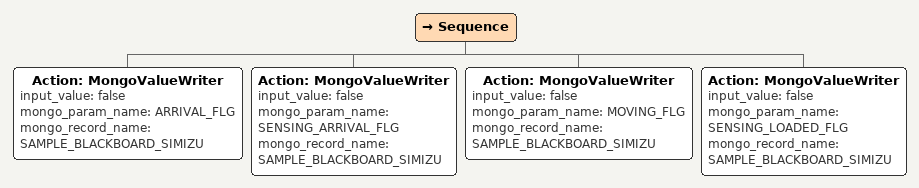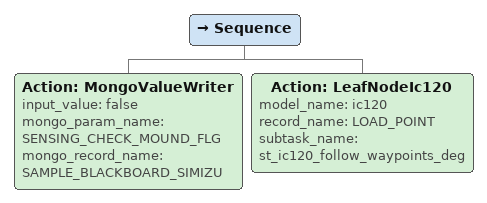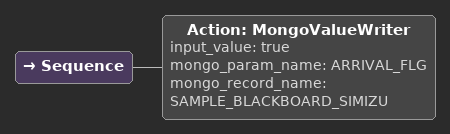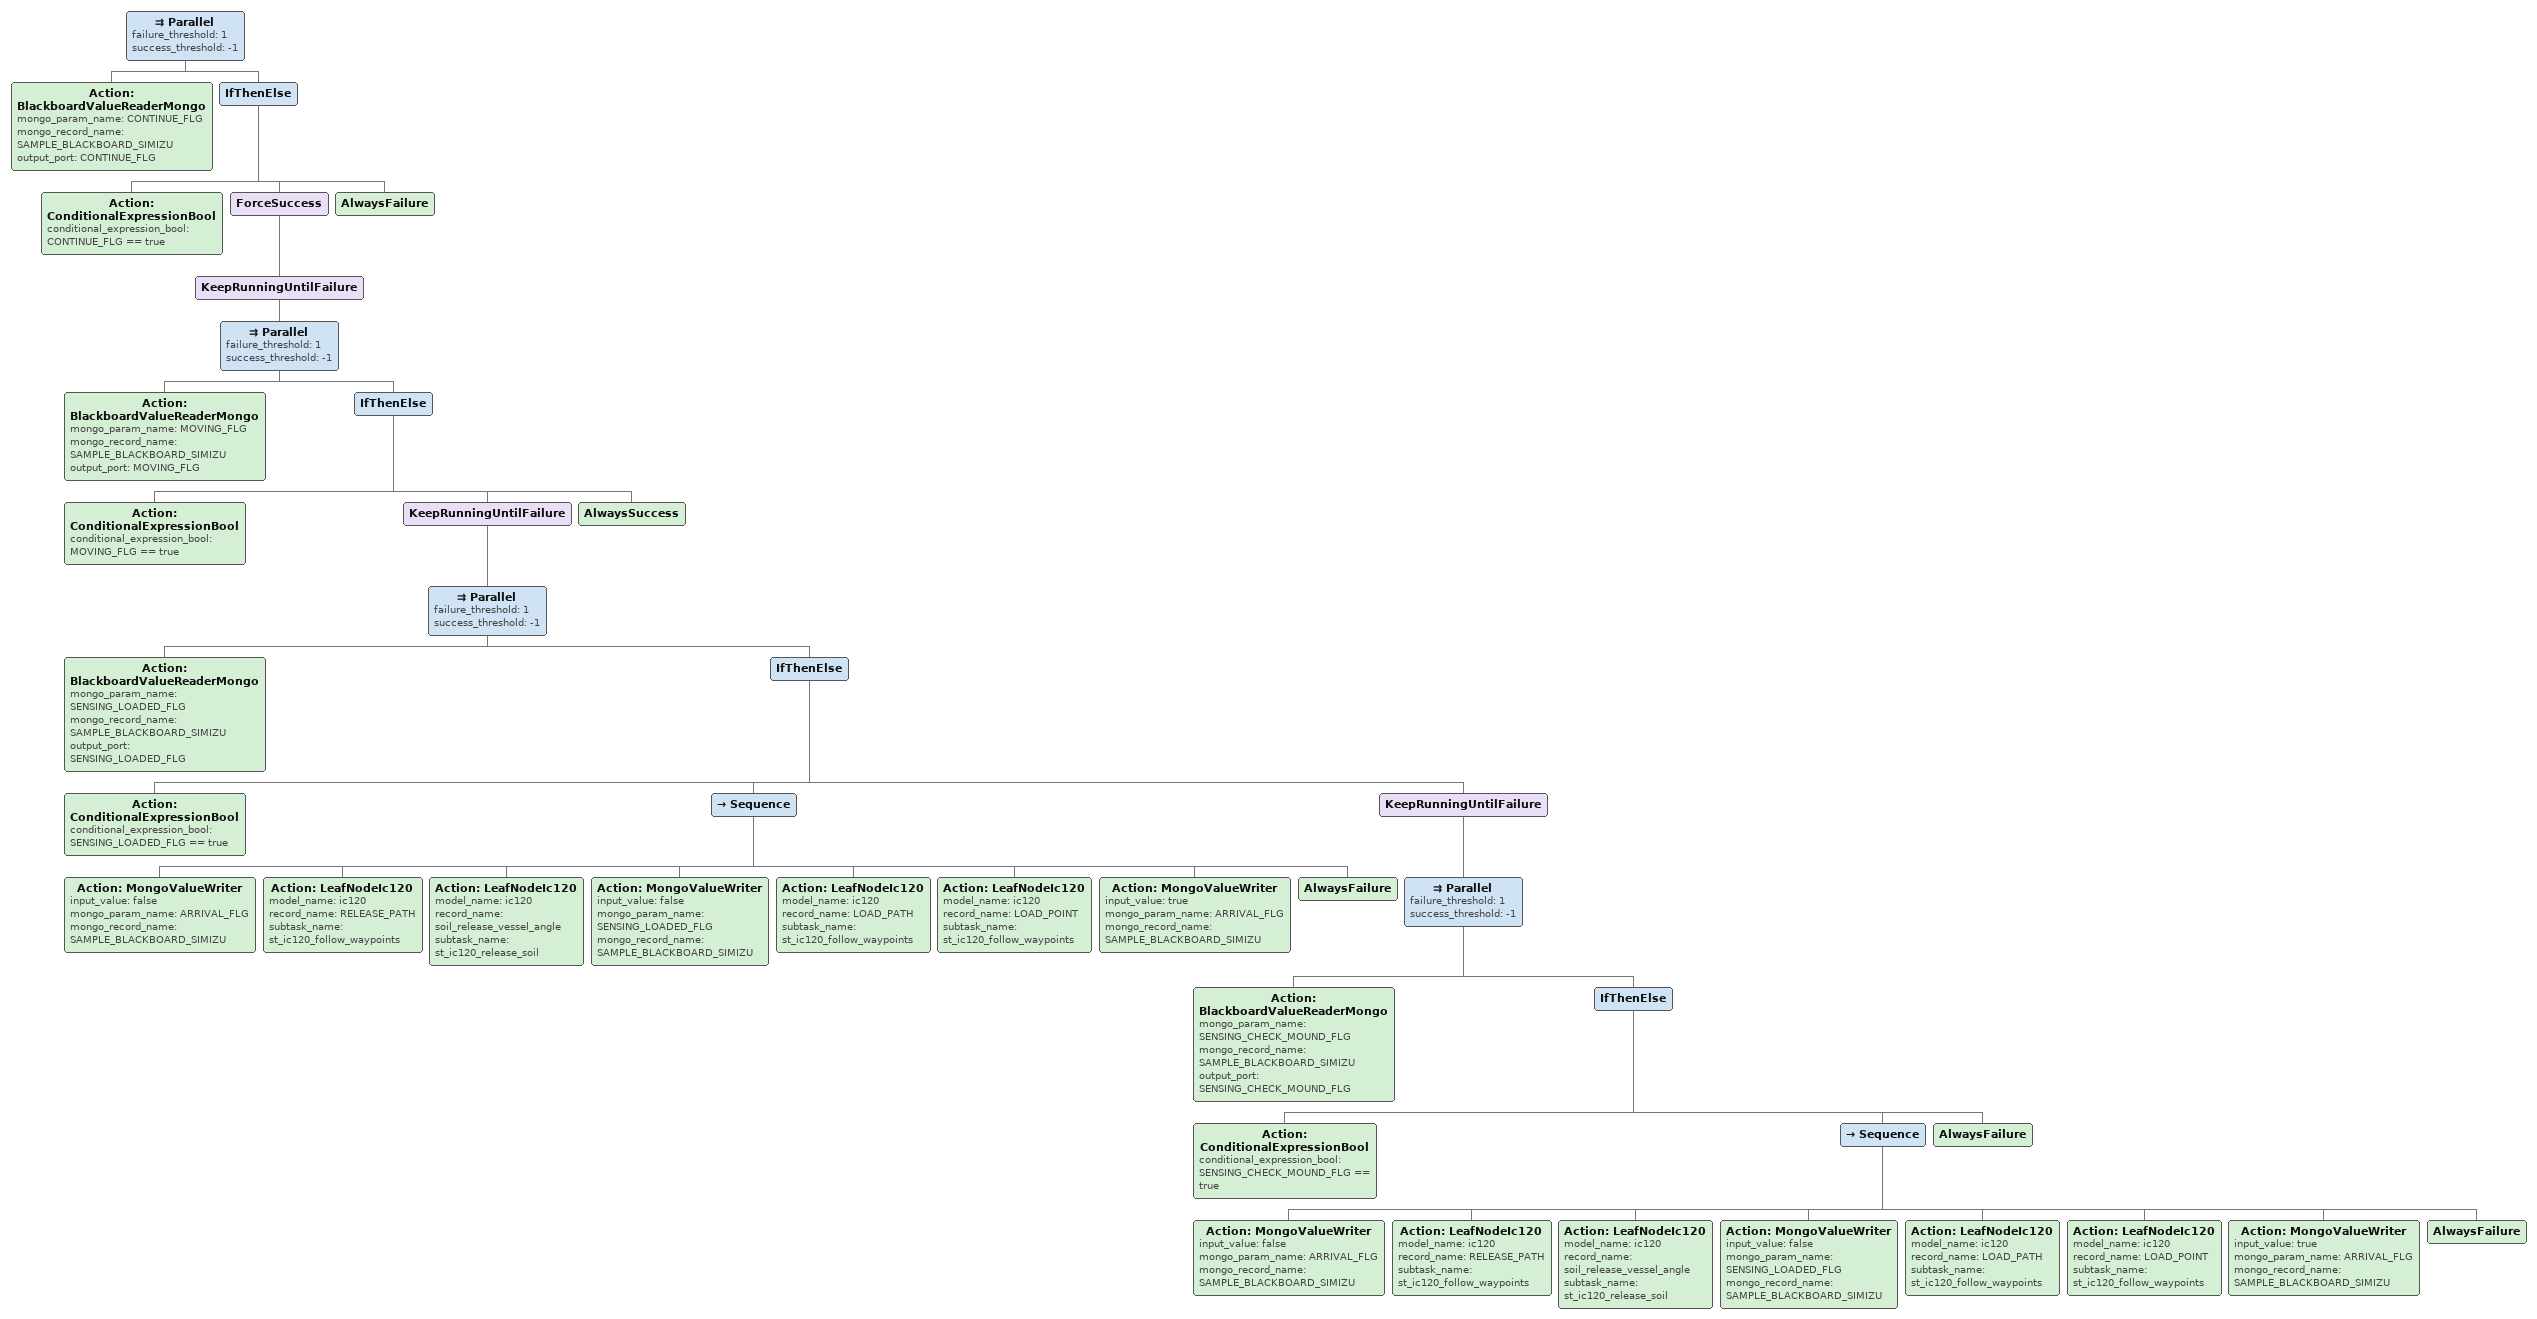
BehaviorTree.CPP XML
<Sequence>
    <Action ID="MongoValueWriter" input_value="false" mongo_param_name="ARRIVAL_FLG" mongo_record_name="SAMPLE_BLACKBOARD_SIMIZU"/>
    <Action ID="MongoValueWriter" input_value="false" mongo_param_name="SENSING_ARRIVAL_FLG" mongo_record_name="SAMPLE_BLACKBOARD_SIMIZU"/>
    <Action ID="MongoValueWriter" input_value="false" mongo_param_name="MOVING_FLG" mongo_record_name="SAMPLE_BLACKBOARD_SIMIZU"/>
    <Action ID="MongoValueWriter" input_value="false" mongo_param_name="SENSING_LOADED_FLG" mongo_record_name="SAMPLE_BLACKBOARD_SIMIZU"/>
</Sequence>

<Sequence>
    <Action ID="MongoValueWriter" input_value="false" mongo_param_name="SENSING_CHECK_MOUND_FLG" mongo_record_name="SAMPLE_BLACKBOARD_SIMIZU"/>
    <Action model_name="ic120" ID="LeafNodeIc120" record_name="LOAD_POINT" subtask_name="st_ic120_follow_waypoints_deg"/>
</Sequence>

<Sequence>
    <Action ID="MongoValueWriter" input_value="true" mongo_param_name="ARRIVAL_FLG" mongo_record_name="SAMPLE_BLACKBOARD_SIMIZU"/>
</Sequence>

<Parallel failure_threshold="1" success_threshold="-1">
    <Action ID="BlackboardValueReaderMongo" mongo_param_name="CONTINUE_FLG" mongo_record_name="SAMPLE_BLACKBOARD_SIMIZU" output_port="CONTINUE_FLG"/>
    <IfThenElse>
        <Action ID="ConditionalExpressionBool" conditional_expression_bool="CONTINUE_FLG == true"/>
        <ForceSuccess>
            <KeepRunningUntilFailure>
                <Parallel failure_threshold="1" success_threshold="-1">
                    <Action ID="BlackboardValueReaderMongo" mongo_param_name="MOVING_FLG" mongo_record_name="SAMPLE_BLACKBOARD_SIMIZU" output_port="MOVING_FLG"/>
                    <IfThenElse>
                        <Action ID="ConditionalExpressionBool" conditional_expression_bool="MOVING_FLG == true"/>
                        <KeepRunningUntilFailure>
                            <Parallel failure_threshold="1" success_threshold="-1">
                                <Action ID="BlackboardValueReaderMongo" mongo_param_name="SENSING_LOADED_FLG" mongo_record_name="SAMPLE_BLACKBOARD_SIMIZU" output_port="SENSING_LOADED_FLG"/>
                                <IfThenElse>
                                    <Action ID="ConditionalExpressionBool" conditional_expression_bool="SENSING_LOADED_FLG == true"/>
                                    <Sequence>
                                        <Action ID="MongoValueWriter" input_value="false" mongo_param_name="ARRIVAL_FLG" mongo_record_name="SAMPLE_BLACKBOARD_SIMIZU"/>
                                        <Action model_name="ic120" ID="LeafNodeIc120" record_name="RELEASE_PATH" subtask_name="st_ic120_follow_waypoints"/>
                                        <Action model_name="ic120" ID="LeafNodeIc120" record_name="soil_release_vessel_angle" subtask_name="st_ic120_release_soil"/>
                                        <Action ID="MongoValueWriter" input_value="false" mongo_param_name="SENSING_LOADED_FLG" mongo_record_name="SAMPLE_BLACKBOARD_SIMIZU"/>
                                        <Action model_name="ic120" ID="LeafNodeIc120" record_name="LOAD_PATH" subtask_name="st_ic120_follow_waypoints"/>
                                        <Action model_name="ic120" ID="LeafNodeIc120" record_name="LOAD_POINT" subtask_name="st_ic120_follow_waypoints"/>
                                        <Action ID="MongoValueWriter" input_value="true" mongo_param_name="ARRIVAL_FLG" mongo_record_name="SAMPLE_BLACKBOARD_SIMIZU"/>
                                        <AlwaysFailure/>
                                    </Sequence>
                                    <KeepRunningUntilFailure>
                                        <Parallel failure_threshold="1" success_threshold="-1">
                                            <Action ID="BlackboardValueReaderMongo" mongo_param_name="SENSING_CHECK_MOUND_FLG" mongo_record_name="SAMPLE_BLACKBOARD_SIMIZU" output_port="SENSING_CHECK_MOUND_FLG"/>
                                            <IfThenElse>
                                                <Action ID="ConditionalExpressionBool" conditional_expression_bool="SENSING_CHECK_MOUND_FLG == true"/>
                                                <Sequence>
                                                    <Action ID="MongoValueWriter" input_value="false" mongo_param_name="ARRIVAL_FLG" mongo_record_name="SAMPLE_BLACKBOARD_SIMIZU"/>
                                                    <Action model_name="ic120" ID="LeafNodeIc120" record_name="RELEASE_PATH" subtask_name="st_ic120_follow_waypoints"/>
                                                    <Action model_name="ic120" ID="LeafNodeIc120" record_name="soil_release_vessel_angle" subtask_name="st_ic120_release_soil"/>
                                                    <Action ID="MongoValueWriter" input_value="false" mongo_param_name="SENSING_LOADED_FLG" mongo_record_name="SAMPLE_BLACKBOARD_SIMIZU"/>
                                                    <Action model_name="ic120" ID="LeafNodeIc120" record_name="LOAD_PATH" subtask_name="st_ic120_follow_waypoints"/>
                                                    <Action model_name="ic120" ID="LeafNodeIc120" record_name="LOAD_POINT" subtask_name="st_ic120_follow_waypoints"/>
                                                    <Action ID="MongoValueWriter" input_value="true" mongo_param_name="ARRIVAL_FLG" mongo_record_name="SAMPLE_BLACKBOARD_SIMIZU"/>
                                                    <AlwaysFailure/>
                                                </Sequence>
                                                <AlwaysFailure/>
                                            </IfThenElse>
                                        </Parallel>
                                    </KeepRunningUntilFailure>
                                </IfThenElse>
                            </Parallel>
                        </KeepRunningUntilFailure>
                        <AlwaysSuccess/>
                    </IfThenElse>
                </Parallel>
            </KeepRunningUntilFailure>
        </ForceSuccess>
        <AlwaysFailure/>
    </IfThenElse>
</Parallel>
